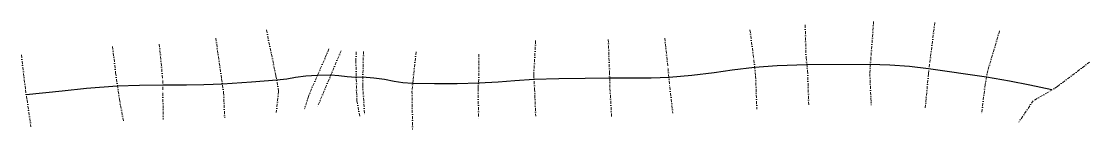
# Model space of a CAD drawing. Header units: inches. Extents: x -44828 to -43938, y 212928 to 213018.
import ezdxf

# ---------------------------------------------------------------- set-up
doc = ezdxf.new("R2010")
doc.units = ezdxf.units.IN
doc.header["$MEASUREMENT"] = 0
doc.linetypes.add('STRICHPUNKT', pattern=[25.4, 12.7, -6.35, 0, -6.35])
doc.layers.add('W_Profile', color=1, linetype='STRICHPUNKT', lineweight=20)

msp = doc.modelspace()

# ---------------------------------------------------------------- linework, layer by layer
at = {"ltscale": 0.2}
msp.add_polyline3d([(-44824.1, 212956.95, 331.75), (-44793.95, 212960.08, 331.75), (-44773.87, 212962.2, 331.75), (-44748.17, 212964.22, 330.95), (-44729.61, 212964.93, 330.95), (-44710.26, 212965.19, 330.52), (-44690.41, 212965.06, 330.52), (-44676.05, 212965.26, 330.52), (-44660.5, 212965.9, 330.13), (-44636.33, 212967.53, 330.13), (-44615.07, 212969.27, 329.83), (-44606.96, 212970.19, 329.83), (-44599.51, 212971.39, 329.83), (-44591, 212972.52, 329.83), (-44581.56, 212973.21, 329.74), (-44570.35, 212973.29, 329.49), (-44563.47, 212972.85, 329.49), (-44556.48, 212972.14, 329.49), (-44549.25, 212971.58, 329.27), (-44543.69, 212971.65, 329.09), (-44534.43, 212970.97, 329.09), (-44525.6, 212969.7, 329.09), (-44517.45, 212968.19, 329.09), (-44510.08, 212966.99, 329.09), (-44502.17, 212966.42, 328.8), (-44483.77, 212966.27, 328.8), (-44464.85, 212966.27, 328.8), (-44446.85, 212966.62, 327.7), (-44430.71, 212967.59, 327.7), (-44416.97, 212968.76, 327.7), (-44400.96, 212969.7, 327.41), (-44380.19, 212970.36, 327.41), (-44358.28, 212970.73, 327.41), (-44337.84, 212970.78, 326.41), (-44318.34, 212970.8, 326.41), (-44303.37, 212970.95, 326.41), (-44288.23, 212971.36, 325.83), (-44269.43, 212973, 325.83), (-44250.87, 212975.41, 325.83), (-44235.75, 212977.67, 325.83), (-44217.1, 212979.73, 325.27), (-44198.23, 212981.18, 325.27), (-44173.69, 212982.11, 324.96), (-44121.11, 212982.37, 324.19), (-44104.42, 212981.68, 324.19), (-44088.02, 212980.54, 324.19), (-44072.16, 212978.63, 323.89), (-44023.86, 212971.86, 323.25), (-44004.75, 212968.37, 323.25), (-43987.73, 212965.18, 323.25), (-43969.37, 212961.12, 321.27)], dxfattribs=at)
at = {"layer": 'W_Profile', "ltscale": 0.2}
for points, elevation in [([(-44175, 213015), (-44174.24, 212987.89), (-44172.97, 212976.7), (-44172, 212948)], 326.25), ([(-44118, 213018), (-44120.2, 212987.85), (-44121.14, 212974.54), (-44120, 212948)], 325.88), ([(-44067, 213017), (-44071.32, 212982.24), (-44072.25, 212974.19), (-44075, 212945)], 325.28), ([(-44666, 213004), (-44661.21, 212969.94), (-44659.56, 212958.68), (-44658.59, 212937.47)], 331.38), ([(-44623.81, 213010.82), (-44615.9, 212972.51), (-44613.64, 212959.48), (-44615.67, 212942.06)], 330.75), ([(-44292, 213004), (-44289.24, 212978.76), (-44287.77, 212963.4), (-44285.3, 212941.35)], 327.46), ([(-44221, 213011), (-44217.73, 212985.72), (-44216.25, 212972.22), (-44215.26, 212944.83)], 326.49), ([(-44013, 213010), (-44022.87, 212977.06), (-44025.11, 212965.27), (-44028, 212940)], 325.17), ([(-44752, 212997), (-44749.45, 212975.06), (-44746.26, 212952.82), (-44743, 212935)], 332.89), ([(-44713.08, 212998.93), (-44710.14, 212968.6), (-44710.09, 212958.29), (-44709.86, 212936.29)], 332.09), ([(-44571.72, 212995), (-44588.92, 212955.41), (-44592, 212945)], 331.56), ([(-44399.54, 213001.9), (-44401.16, 212973.28), (-44400.44, 212961.51), (-44399.49, 212938.97)], 328.47), ([(-44339, 213003), (-44338.02, 212975.65), (-44337.6, 212961.98), (-44336.26, 212938.02)], 327.79), ([(-44828, 212990), (-44824.54, 212960.84), (-44823.27, 212952.5), (-44820, 212930)], 335.17), ([(-44561.58, 212993.55), (-44581.63, 212946.07)], 331.33), ([(-44546, 212939), (-44548.51, 212951.69), (-44549.32, 212984.8), (-44549, 212993)], 331.31), ([(-44543, 212993), (-44543.62, 212964.67), (-44542, 212939)], 331.02), ([(-44499.12, 212992.54), (-44501.65, 212968.95), (-44502.57, 212959.73), (-44502.05, 212927.71)], 329.66), ([(-44446.86, 212990.62), (-44446.91, 212969.83), (-44447.51, 212961.92), (-44447.08, 212936.63)], 329.19), ([(-43938, 212984), (-43964.72, 212963.78), (-43972.75, 212958.72), (-43985.02, 212951.83), (-43997, 212934)], 324.9)]:
    msp.add_lwpolyline(points, dxfattribs=dict(at, elevation=elevation))

doc.saveas('drawing.dxf')
